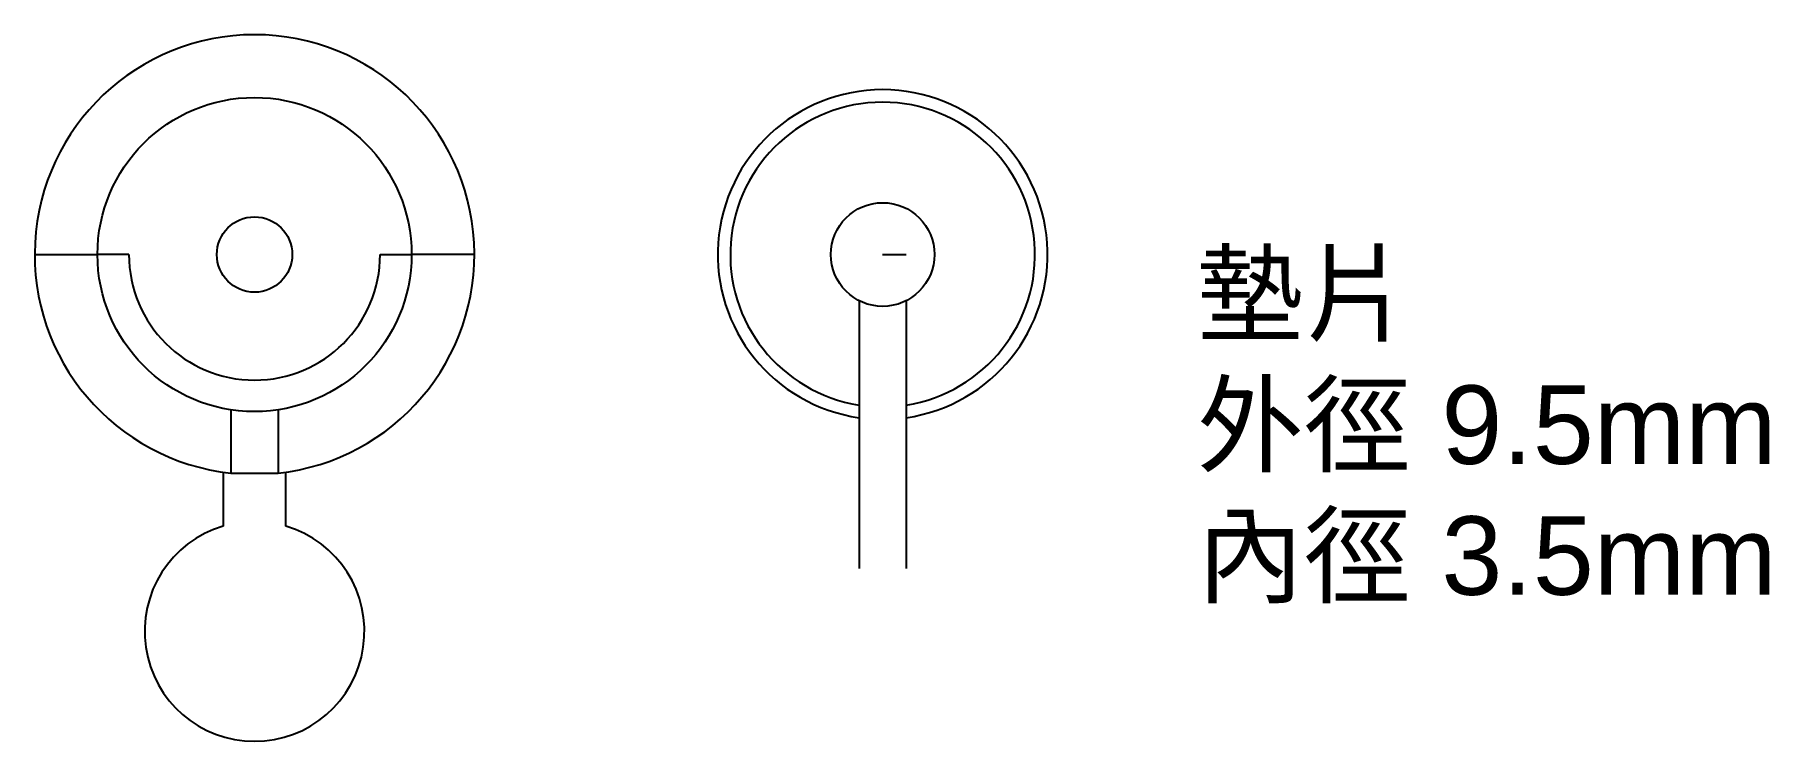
# Model space of a CAD drawing. Header units: millimetres. Extents: x -37 to 18.2, y -15.5 to 7.
import ezdxf

# ---------------------------------------------------------------- set-up
doc = ezdxf.new("R2010")
doc.units = ezdxf.units.MM
doc.styles.get("Standard").update_dxf_attribs({"font": 'arial.ttf'})

msp = doc.modelspace()

# ---------------------------------------------------------------- linework, layer by layer
for p, q in [((-37, 0), (-35, 0)), ((-34, 0), (-35, 0)), ((-26, 0), (-25, 0)), ((-23, 0), (-25, 0)), ((-10, 0), (-10, 0)), ((-10, 0), (-9.25, 0)), ((-10.75, -1.47), (-10.75, -10)), ((-9.25, -1.47), (-9.25, -10)), ((-30.75, -4.943), (-30.75, -6.96)), ((-29.25, -4.943), (-29.25, -6.96)), ((-31, -6.928), (-31, -8.646)), ((-30.75, -6.96), (-29.25, -6.96)), ((-29, -8.646), (-29, -6.928))]:
    msp.add_line(p, q)
for centre, radius in [((-30, 0), 5), ((-30, 0), 1.2), ((-10, 0), 1.65)]:
    msp.add_circle(centre, radius)
for centre, radius, start, end in [((-30, 0), 7, 276.1506, 263.8494), ((-10, 0), 5.25, 278.2132, 261.7868), ((-10, 0), 4.85, 278.8959, 261.1041), ((-30, 0), 4, 180, 0), ((-30, -12), 3.5, 106.6015, 73.3985)]:
    msp.add_arc(centre, radius, start, end)

# ---------------------------------------------------------------- texts
at = {"insert": (0, 0), "char_height": 2.5, "attachment_point": 1}
msp.add_mtext_dynamic_manual_height_columns('{\\fPMingLiU|b0|i0|c136|p18;墊片}\\P{\\fPMingLiU|b0|i0|c136|p18;外徑\\fArial|b0|i0|c136|p34; }9.5mm\\P{\\fPMingLiU|b0|i0|c136|p18;內徑\\fArial|b0|i0|c136|p34; }3.5mm', width=140, gutter_width=12.5, heights=[0], dxfattribs=at)

doc.saveas('drawing.dxf')
